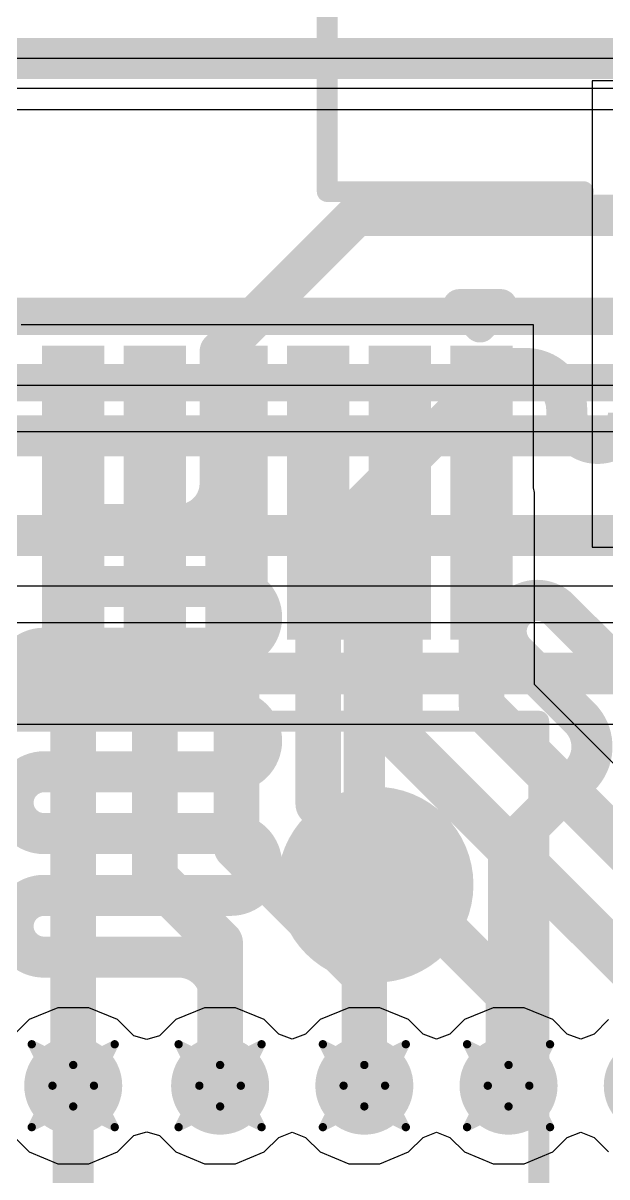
# Model space of a CAD drawing. Header units: inches. Extents: x -3 to 488, y -11 to 93.
# Drawn here: x 77.92 to 81.49, y 28.95 to 36.01 of the extents above; entities that cross this region are included whole.
import ezdxf

# ---------------------------------------------------------------- set-up
doc = ezdxf.new("R2010")
doc.units = ezdxf.units.IN
for name, color, linetype in [('Bottom Layer', 5, 'Continuous'), ('Drill Drawing', 1, 'Continuous'), ('Layer 1', 16, 'Continuous'), ('Layer 2', 76, 'Continuous'), ('Top Layer', 1, 'Continuous'), ('Top Overlay', 2, 'Continuous'), ('Top Paste', 8, 'Continuous'), ('Top Solder', 216, 'Continuous'), ('Via Holes', 16, 'Continuous')]:
    doc.layers.add(name, color=color, linetype=linetype)

msp = doc.modelspace()

# ---------------------------------------------------------------- hatches: boundary and pattern name
at = {"layer": 'Bottom Layer'}
h = msp.add_hatch(color=5, dxfattribs=at)
edge = h.paths.add_edge_path()
edge.add_arc((78.2274, 29.5045), 0.3, 0, 360)
h = msp.add_hatch(color=5, dxfattribs=at)
edge = h.paths.add_edge_path()
edge.add_arc((79.1265, 29.5045), 0.3, 0, 360)
h = msp.add_hatch(color=5, dxfattribs=at)
edge = h.paths.add_edge_path()
edge.add_arc((80.0095, 29.5045), 0.3, 0, 360)
h = msp.add_hatch(color=5, dxfattribs=at)
edge = h.paths.add_edge_path()
edge.add_arc((80.8924, 29.5045), 0.3, 0, 360)
h = msp.add_hatch(color=5, dxfattribs=at)
edge = h.paths.add_edge_path()
edge.add_arc((81.7753, 29.5045), 0.3, 0, 360)
at = {"layer": 'Layer 1'}
h = msp.add_hatch(color=16, dxfattribs=at)
edge = h.paths.add_edge_path()
edge.add_arc((78.2274, 29.5045), 0.3, 0, 360)
h = msp.add_hatch(color=16, dxfattribs=at)
edge = h.paths.add_edge_path()
edge.add_arc((79.1265, 29.5045), 0.3, 0, 360)
h = msp.add_hatch(color=16, dxfattribs=at)
edge = h.paths.add_edge_path()
edge.add_arc((80.0095, 29.5045), 0.3, 0, 360)
h = msp.add_hatch(color=16, dxfattribs=at)
edge = h.paths.add_edge_path()
edge.add_arc((80.8924, 29.5045), 0.3, 0, 360)
h = msp.add_hatch(color=16, dxfattribs=at)
edge = h.paths.add_edge_path()
edge.add_arc((81.7753, 29.5045), 0.3, 0, 360)
at = {"layer": 'Layer 2'}
h = msp.add_hatch(color=76, dxfattribs=at)
edge = h.paths.add_edge_path()
edge.add_arc((78.2274, 29.5045), 0.3, 0, 360)
h = msp.add_hatch(color=76, dxfattribs=at)
edge = h.paths.add_edge_path()
edge.add_arc((79.1265, 29.5045), 0.3, 0, 360)
h = msp.add_hatch(color=76, dxfattribs=at)
edge = h.paths.add_edge_path()
edge.add_arc((80.0095, 29.5045), 0.3, 0, 360)
h = msp.add_hatch(color=76, dxfattribs=at)
edge = h.paths.add_edge_path()
edge.add_arc((80.8924, 29.5045), 0.3, 0, 360)
h = msp.add_hatch(color=76, dxfattribs=at)
edge = h.paths.add_edge_path()
edge.add_arc((81.7753, 29.5045), 0.3, 0, 360)
at = {"layer": 'Top Layer'}
for points in [[(78.0874, 33.9876), (78.3674, 33.9876), (78.3674, 32.2876), (78.0874, 32.2876)], [(78.5875, 33.9876), (78.8675, 33.9876), (78.8675, 32.2876), (78.5875, 32.2876)], [(79.0874, 33.9876), (79.3674, 33.9876), (79.3674, 32.2876), (79.0874, 32.2876)], [(79.5875, 33.9876), (79.8675, 33.9876), (79.8675, 32.2876), (79.5875, 32.2876)], [(80.0874, 33.9876), (80.3674, 33.9876), (80.3674, 32.2876), (80.0874, 32.2876)], [(80.5875, 33.9876), (80.8675, 33.9876), (80.8675, 32.2876), (80.5875, 32.2876)]]:
    msp.add_hatch(color=1, dxfattribs=at).paths.add_polyline_path(points)
h = msp.add_hatch(color=1, dxfattribs=at)
edge = h.paths.add_edge_path()
edge.add_arc((78.2274, 29.5045), 0.3, 0, 360)
h = msp.add_hatch(color=1, dxfattribs=at)
edge = h.paths.add_edge_path()
edge.add_arc((79.1265, 29.5045), 0.3, 0, 360)
h = msp.add_hatch(color=1, dxfattribs=at)
edge = h.paths.add_edge_path()
edge.add_arc((80.0095, 29.5045), 0.3, 0, 360)
h = msp.add_hatch(color=1, dxfattribs=at)
edge = h.paths.add_edge_path()
edge.add_arc((80.8924, 29.5045), 0.3, 0, 360)
h = msp.add_hatch(color=1, dxfattribs=at)
edge = h.paths.add_edge_path()
edge.add_arc((81.7753, 29.5045), 0.3, 0, 360)
at = {"layer": 'Top Paste'}
for points in [[(78.0874, 33.9876), (78.3674, 33.9876), (78.3674, 32.2876), (78.0874, 32.2876)], [(78.5875, 33.9876), (78.8675, 33.9876), (78.8675, 32.2876), (78.5875, 32.2876)], [(79.0874, 33.9876), (79.3674, 33.9876), (79.3674, 32.2876), (79.0874, 32.2876)], [(79.5875, 33.9876), (79.8675, 33.9876), (79.8675, 32.2876), (79.5875, 32.2876)], [(80.0874, 33.9876), (80.3674, 33.9876), (80.3674, 32.2876), (80.0874, 32.2876)], [(80.5875, 33.9876), (80.8675, 33.9876), (80.8675, 32.2876), (80.5875, 32.2876)]]:
    msp.add_hatch(color=8, dxfattribs=at).paths.add_polyline_path(points)
at = {"layer": 'Top Solder'}
for points in [[(78.0366, 34.0384), (78.4182, 34.0384), (78.4182, 32.2368), (78.0366, 32.2368)], [(78.5367, 34.0384), (78.9183, 34.0384), (78.9183, 32.2368), (78.5367, 32.2368)], [(79.0366, 34.0384), (79.4182, 34.0384), (79.4182, 32.2368), (79.0366, 32.2368)], [(79.5367, 34.0384), (79.9183, 34.0384), (79.9183, 32.2368), (79.5367, 32.2368)], [(80.0366, 34.0384), (80.4182, 34.0384), (80.4182, 32.2368), (80.0366, 32.2368)], [(80.5367, 34.0384), (80.9183, 34.0384), (80.9183, 32.2368), (80.5367, 32.2368)]]:
    msp.add_hatch(color=216, dxfattribs=at).paths.add_polyline_path(points)
at = {"layer": 'Via Holes'}
h = msp.add_hatch(color=7, dxfattribs=at)
edge = h.paths.add_edge_path()
edge.add_arc((78.2274, 29.5045), 0.15, 0, 360)
h = msp.add_hatch(color=7, dxfattribs=at)
edge = h.paths.add_edge_path()
edge.add_arc((79.1265, 29.5045), 0.15, 0, 360)
h = msp.add_hatch(color=7, dxfattribs=at)
edge = h.paths.add_edge_path()
edge.add_arc((80.0095, 29.5045), 0.15, 0, 360)
h = msp.add_hatch(color=7, dxfattribs=at)
edge = h.paths.add_edge_path()
edge.add_arc((80.8924, 29.5045), 0.15, 0, 360)

# ---------------------------------------------------------------- linework, layer by layer
at = {"layer": 'Bottom Layer'}
for p, q in [((83.8174, 35.4816), (73.752, 35.4816)), ((68.8151, 33.5125), (83.6361, 33.5125)), ((83.6361, 32.3407), (65.4948, 32.3407)), ((67.0581, 31.7191), (83.6361, 31.7191)), ((78.1324, 29.9823), (77.9568, 29.9095)), ((78.3224, 29.9823), (78.1324, 29.9823)), ((78.4981, 29.9095), (78.3224, 29.9823)), ((79.0315, 29.9823), (78.8559, 29.9095)), ((79.2216, 29.9823), (79.0315, 29.9823)), ((79.3972, 29.9095), (79.2216, 29.9823)), ((79.9144, 29.9823), (79.7388, 29.9095)), ((80.1045, 29.9823), (79.9144, 29.9823)), ((80.2801, 29.9095), (80.1045, 29.9823)), ((80.7974, 29.9823), (80.6218, 29.9095)), ((80.9874, 29.9823), (80.7974, 29.9823)), ((81.1631, 29.9095), (80.9874, 29.9823)), ((77.9568, 29.9095), (77.8568, 29.8095)), ((78.5982, 29.8094), (78.4981, 29.9095)), ((78.8559, 29.9095), (78.7557, 29.8094)), ((79.4859, 29.8208), (79.3972, 29.9095)), ((79.7388, 29.9095), (79.6501, 29.8208)), ((80.3688, 29.8208), (80.2801, 29.9095)), ((80.6218, 29.9095), (80.5331, 29.8208)), ((81.2517, 29.8208), (81.1631, 29.9095)), ((81.5047, 29.9095), (81.416, 29.8208)), ((78.677, 29.7875), (78.5982, 29.8094)), ((78.7557, 29.8094), (78.677, 29.7875)), ((79.568, 29.7892), (79.4859, 29.8208)), ((79.6501, 29.8208), (79.568, 29.7892)), ((80.4509, 29.7892), (80.3688, 29.8208)), ((80.5331, 29.8208), (80.4509, 29.7892)), ((81.3339, 29.7892), (81.2517, 29.8208)), ((81.416, 29.8208), (81.3339, 29.7892)), ((77.8568, 29.1994), (77.9568, 29.0994)), ((78.4981, 29.0994), (78.5982, 29.1996)), ((78.5982, 29.1996), (78.677, 29.2214)), ((78.677, 29.2214), (78.7557, 29.1996)), ((78.7557, 29.1996), (78.8559, 29.0994)), ((79.4859, 29.1881), (79.568, 29.2198)), ((79.568, 29.2198), (79.6501, 29.1881)), ((80.3688, 29.1881), (80.4509, 29.2198)), ((80.4509, 29.2198), (80.5331, 29.1881)), ((81.2517, 29.1881), (81.3339, 29.2198)), ((81.3339, 29.2198), (81.416, 29.1881)), ((79.3972, 29.0994), (79.4859, 29.1881)), ((79.6501, 29.1881), (79.7388, 29.0994)), ((80.2801, 29.0994), (80.3688, 29.1881)), ((80.5331, 29.1881), (80.6218, 29.0994)), ((81.1631, 29.0994), (81.2517, 29.1881)), ((81.416, 29.1881), (81.5047, 29.0994)), ((77.9568, 29.0994), (78.1324, 29.0267)), ((78.3224, 29.0267), (78.4981, 29.0994)), ((78.8559, 29.0994), (79.0315, 29.0267)), ((79.2216, 29.0267), (79.3972, 29.0994)), ((79.7388, 29.0994), (79.9144, 29.0267)), ((80.1045, 29.0267), (80.2801, 29.0994)), ((80.6218, 29.0994), (80.7974, 29.0267)), ((80.9874, 29.0267), (81.1631, 29.0994)), ((78.1324, 29.0267), (78.3224, 29.0267)), ((79.0315, 29.0267), (79.2216, 29.0267)), ((79.9144, 29.0267), (80.1045, 29.0267)), ((80.7974, 29.0267), (80.9874, 29.0267))]:
    msp.add_line(p, q, dxfattribs=at)
for points in [[(68.9834, 34.2167, 0.2286, 0.2286, 0), (91.5495, 34.2167, 0.2286, 0.2286, 0)], [(68.8151, 33.8103, 0.2286, 0.2286, 0), (91.7178, 33.8103, 0.2286, 0.2286, 0)], [(65.4948, 32.0299, 0.254, 0.254, 0), (85.2854, 32.0299, 0.254, 0.254, 0)]]:
    msp.add_lwpolyline(points, format="xyseb", dxfattribs=at)
at = {"layer": 'Drill Drawing'}
for points in [[(77.9734, 29.7585, 0.0508, 0.0508, 0), (78.2274, 29.6315, 0.0508, 0.0508, 0)], [(77.9734, 29.7585, 0.0508, 0.0508, 0), (78.1004, 29.5045, 0.0508, 0.0508, 0)], [(78.2274, 29.6315, 0.0508, 0.0508, 0), (78.4814, 29.7585, 0.0508, 0.0508, 0)], [(78.3544, 29.5045, 0.0508, 0.0508, 0), (78.4814, 29.7585, 0.0508, 0.0508, 0)], [(78.8725, 29.7585, 0.0508, 0.0508, 0), (79.1265, 29.6315, 0.0508, 0.0508, 0)], [(78.8725, 29.7585, 0.0508, 0.0508, 0), (78.9995, 29.5045, 0.0508, 0.0508, 0)], [(79.1265, 29.6315, 0.0508, 0.0508, 0), (79.3805, 29.7585, 0.0508, 0.0508, 0)], [(79.2535, 29.5045, 0.0508, 0.0508, 0), (79.3805, 29.7585, 0.0508, 0.0508, 0)], [(79.7555, 29.7585, 0.0508, 0.0508, 0), (80.0095, 29.6315, 0.0508, 0.0508, 0)], [(79.7555, 29.7585, 0.0508, 0.0508, 0), (79.8825, 29.5045, 0.0508, 0.0508, 0)], [(80.0095, 29.6315, 0.0508, 0.0508, 0), (80.2635, 29.7585, 0.0508, 0.0508, 0)], [(80.1365, 29.5045, 0.0508, 0.0508, 0), (80.2635, 29.7585, 0.0508, 0.0508, 0)], [(80.6384, 29.7585, 0.0508, 0.0508, 0), (80.8924, 29.6315, 0.0508, 0.0508, 0)], [(80.6384, 29.7585, 0.0508, 0.0508, 0), (80.7654, 29.5045, 0.0508, 0.0508, 0)], [(80.8924, 29.6315, 0.0508, 0.0508, 0), (81.1464, 29.7585, 0.0508, 0.0508, 0)], [(81.0194, 29.5045, 0.0508, 0.0508, 0), (81.1464, 29.7585, 0.0508, 0.0508, 0)], [(77.9734, 29.2505, 0.0508, 0.0508, 0), (78.1004, 29.5045, 0.0508, 0.0508, 0)], [(78.3544, 29.5045, 0.0508, 0.0508, 0), (78.4814, 29.2505, 0.0508, 0.0508, 0)], [(78.8725, 29.2505, 0.0508, 0.0508, 0), (78.9995, 29.5045, 0.0508, 0.0508, 0)], [(79.2535, 29.5045, 0.0508, 0.0508, 0), (79.3805, 29.2505, 0.0508, 0.0508, 0)], [(79.7555, 29.2505, 0.0508, 0.0508, 0), (79.8825, 29.5045, 0.0508, 0.0508, 0)], [(80.1365, 29.5045, 0.0508, 0.0508, 0), (80.2635, 29.2505, 0.0508, 0.0508, 0)], [(80.6384, 29.2505, 0.0508, 0.0508, 0), (80.7654, 29.5045, 0.0508, 0.0508, 0)], [(81.0194, 29.5045, 0.0508, 0.0508, 0), (81.1464, 29.2505, 0.0508, 0.0508, 0)], [(77.9734, 29.2505, 0.0508, 0.0508, 0), (78.2274, 29.3775, 0.0508, 0.0508, 0)], [(78.2274, 29.3775, 0.0508, 0.0508, 0), (78.4814, 29.2505, 0.0508, 0.0508, 0)], [(78.8725, 29.2505, 0.0508, 0.0508, 0), (79.1265, 29.3775, 0.0508, 0.0508, 0)], [(79.1265, 29.3775, 0.0508, 0.0508, 0), (79.3805, 29.2505, 0.0508, 0.0508, 0)], [(79.7555, 29.2505, 0.0508, 0.0508, 0), (80.0095, 29.3775, 0.0508, 0.0508, 0)], [(80.0095, 29.3775, 0.0508, 0.0508, 0), (80.2635, 29.2505, 0.0508, 0.0508, 0)], [(80.6384, 29.2505, 0.0508, 0.0508, 0), (80.8924, 29.3775, 0.0508, 0.0508, 0)], [(80.8924, 29.3775, 0.0508, 0.0508, 0), (81.1464, 29.2505, 0.0508, 0.0508, 0)]]:
    msp.add_lwpolyline(points, format="xyseb", dxfattribs=at)
for points in [[(77.9607, 29.7585, 0.0254, 0.0254, 1), (77.9861, 29.7585, 0.0254, 0.0254, 1)], [(77.9607, 29.7585, 0.0254, 0.0254, 1), (77.9861, 29.7585, 0.0254, 0.0254, 1)], [(78.4687, 29.7585, 0.0254, 0.0254, 1), (78.4941, 29.7585, 0.0254, 0.0254, 1)], [(78.4687, 29.7585, 0.0254, 0.0254, 1), (78.4941, 29.7585, 0.0254, 0.0254, 1)], [(78.8598, 29.7585, 0.0254, 0.0254, 1), (78.8852, 29.7585, 0.0254, 0.0254, 1)], [(78.8598, 29.7585, 0.0254, 0.0254, 1), (78.8852, 29.7585, 0.0254, 0.0254, 1)], [(79.3678, 29.7585, 0.0254, 0.0254, 1), (79.3932, 29.7585, 0.0254, 0.0254, 1)], [(79.3678, 29.7585, 0.0254, 0.0254, 1), (79.3932, 29.7585, 0.0254, 0.0254, 1)], [(79.7428, 29.7585, 0.0254, 0.0254, 1), (79.7682, 29.7585, 0.0254, 0.0254, 1)], [(79.7428, 29.7585, 0.0254, 0.0254, 1), (79.7682, 29.7585, 0.0254, 0.0254, 1)], [(80.2508, 29.7585, 0.0254, 0.0254, 1), (80.2762, 29.7585, 0.0254, 0.0254, 1)], [(80.2508, 29.7585, 0.0254, 0.0254, 1), (80.2762, 29.7585, 0.0254, 0.0254, 1)], [(80.6257, 29.7585, 0.0254, 0.0254, 1), (80.6511, 29.7585, 0.0254, 0.0254, 1)], [(80.6257, 29.7585, 0.0254, 0.0254, 1), (80.6511, 29.7585, 0.0254, 0.0254, 1)], [(81.1337, 29.7585, 0.0254, 0.0254, 1), (81.1591, 29.7585, 0.0254, 0.0254, 1)], [(81.1337, 29.7585, 0.0254, 0.0254, 1), (81.1591, 29.7585, 0.0254, 0.0254, 1)], [(78.2147, 29.6315, 0.0254, 0.0254, 1), (78.2401, 29.6315, 0.0254, 0.0254, 1)], [(78.2147, 29.6315, 0.0254, 0.0254, 1), (78.2401, 29.6315, 0.0254, 0.0254, 1)], [(79.1138, 29.6315, 0.0254, 0.0254, 1), (79.1392, 29.6315, 0.0254, 0.0254, 1)], [(79.1138, 29.6315, 0.0254, 0.0254, 1), (79.1392, 29.6315, 0.0254, 0.0254, 1)], [(79.9968, 29.6315, 0.0254, 0.0254, 1), (80.0222, 29.6315, 0.0254, 0.0254, 1)], [(79.9968, 29.6315, 0.0254, 0.0254, 1), (80.0222, 29.6315, 0.0254, 0.0254, 1)], [(80.8797, 29.6315, 0.0254, 0.0254, 1), (80.9051, 29.6315, 0.0254, 0.0254, 1)], [(80.8797, 29.6315, 0.0254, 0.0254, 1), (80.9051, 29.6315, 0.0254, 0.0254, 1)], [(78.0877, 29.5045, 0.0254, 0.0254, 1), (78.1131, 29.5045, 0.0254, 0.0254, 1)], [(78.0877, 29.5045, 0.0254, 0.0254, 1), (78.1131, 29.5045, 0.0254, 0.0254, 1)], [(78.3417, 29.5045, 0.0254, 0.0254, 1), (78.3671, 29.5045, 0.0254, 0.0254, 1)], [(78.3417, 29.5045, 0.0254, 0.0254, 1), (78.3671, 29.5045, 0.0254, 0.0254, 1)], [(78.9868, 29.5045, 0.0254, 0.0254, 1), (79.0122, 29.5045, 0.0254, 0.0254, 1)], [(78.9868, 29.5045, 0.0254, 0.0254, 1), (79.0122, 29.5045, 0.0254, 0.0254, 1)], [(79.2408, 29.5045, 0.0254, 0.0254, 1), (79.2662, 29.5045, 0.0254, 0.0254, 1)], [(79.2408, 29.5045, 0.0254, 0.0254, 1), (79.2662, 29.5045, 0.0254, 0.0254, 1)], [(79.8698, 29.5045, 0.0254, 0.0254, 1), (79.8952, 29.5045, 0.0254, 0.0254, 1)], [(79.8698, 29.5045, 0.0254, 0.0254, 1), (79.8952, 29.5045, 0.0254, 0.0254, 1)], [(80.1238, 29.5045, 0.0254, 0.0254, 1), (80.1492, 29.5045, 0.0254, 0.0254, 1)], [(80.1238, 29.5045, 0.0254, 0.0254, 1), (80.1492, 29.5045, 0.0254, 0.0254, 1)], [(80.7527, 29.5045, 0.0254, 0.0254, 1), (80.7781, 29.5045, 0.0254, 0.0254, 1)], [(80.7527, 29.5045, 0.0254, 0.0254, 1), (80.7781, 29.5045, 0.0254, 0.0254, 1)], [(81.0067, 29.5045, 0.0254, 0.0254, 1), (81.0321, 29.5045, 0.0254, 0.0254, 1)], [(81.0067, 29.5045, 0.0254, 0.0254, 1), (81.0321, 29.5045, 0.0254, 0.0254, 1)], [(78.2147, 29.3775, 0.0254, 0.0254, 1), (78.2401, 29.3775, 0.0254, 0.0254, 1)], [(78.2147, 29.3775, 0.0254, 0.0254, 1), (78.2401, 29.3775, 0.0254, 0.0254, 1)], [(79.1138, 29.3775, 0.0254, 0.0254, 1), (79.1392, 29.3775, 0.0254, 0.0254, 1)], [(79.1138, 29.3775, 0.0254, 0.0254, 1), (79.1392, 29.3775, 0.0254, 0.0254, 1)], [(79.9968, 29.3775, 0.0254, 0.0254, 1), (80.0222, 29.3775, 0.0254, 0.0254, 1)], [(79.9968, 29.3775, 0.0254, 0.0254, 1), (80.0222, 29.3775, 0.0254, 0.0254, 1)], [(80.8797, 29.3775, 0.0254, 0.0254, 1), (80.9051, 29.3775, 0.0254, 0.0254, 1)], [(80.8797, 29.3775, 0.0254, 0.0254, 1), (80.9051, 29.3775, 0.0254, 0.0254, 1)], [(77.9607, 29.2505, 0.0254, 0.0254, 1), (77.9861, 29.2505, 0.0254, 0.0254, 1)], [(77.9607, 29.2505, 0.0254, 0.0254, 1), (77.9861, 29.2505, 0.0254, 0.0254, 1)], [(78.4687, 29.2505, 0.0254, 0.0254, 1), (78.4941, 29.2505, 0.0254, 0.0254, 1)], [(78.4687, 29.2505, 0.0254, 0.0254, 1), (78.4941, 29.2505, 0.0254, 0.0254, 1)], [(78.8598, 29.2505, 0.0254, 0.0254, 1), (78.8852, 29.2505, 0.0254, 0.0254, 1)], [(78.8598, 29.2505, 0.0254, 0.0254, 1), (78.8852, 29.2505, 0.0254, 0.0254, 1)], [(79.3678, 29.2505, 0.0254, 0.0254, 1), (79.3932, 29.2505, 0.0254, 0.0254, 1)], [(79.3678, 29.2505, 0.0254, 0.0254, 1), (79.3932, 29.2505, 0.0254, 0.0254, 1)], [(79.7428, 29.2505, 0.0254, 0.0254, 1), (79.7682, 29.2505, 0.0254, 0.0254, 1)], [(79.7428, 29.2505, 0.0254, 0.0254, 1), (79.7682, 29.2505, 0.0254, 0.0254, 1)], [(80.2508, 29.2505, 0.0254, 0.0254, 1), (80.2762, 29.2505, 0.0254, 0.0254, 1)], [(80.2508, 29.2505, 0.0254, 0.0254, 1), (80.2762, 29.2505, 0.0254, 0.0254, 1)], [(80.6257, 29.2505, 0.0254, 0.0254, 1), (80.6511, 29.2505, 0.0254, 0.0254, 1)], [(80.6257, 29.2505, 0.0254, 0.0254, 1), (80.6511, 29.2505, 0.0254, 0.0254, 1)], [(81.1337, 29.2505, 0.0254, 0.0254, 1), (81.1591, 29.2505, 0.0254, 0.0254, 1)], [(81.1337, 29.2505, 0.0254, 0.0254, 1), (81.1591, 29.2505, 0.0254, 0.0254, 1)]]:
    msp.add_lwpolyline(points, format="xyseb", close=True, dxfattribs=at)
at = {"layer": 'Layer 1'}
for points in [[(77.3404, 35.7964, 0.2515, 0.2515, 0), (94.5882, 35.7964, 0.2515, 0.2515, 0)], [(79.1855, 34.0601, 0.2515, 0.2515, 0), (79.9617, 34.8363, 0.2515, 0.2515, 0)], [(79.9617, 34.8363, 0.2515, 0.2515, 0), (90.1713, 34.8363, 0.2515, 0.2515, 0)], [(79.1265, 34.0011, 0.2515, 0.2515, 0), (79.1855, 34.0601, 0.2515, 0.2515, 0)], [(79.1265, 33.1928, 0.2515, 0.2515, 0), (79.1265, 34.0011, 0.2515, 0.2515, 0)], [(80.6497, 33.7082, 0.2515, 0.2515, 0), (80.8396, 33.8981, 0.2515, 0.2515, 0)], [(80.8396, 33.8981, 0.2515, 0.2515, 0), (80.997, 33.8981, 0.2515, 0.2515, 0)], [(80.997, 33.8981, 0.2515, 0.2515, -0.414214), (81.2485, 33.6466, 0.2515, 0.2515, 0)], [(80.0095, 33.068, 0.2515, 0.2515, 0), (80.6497, 33.7082, 0.2515, 0.2515, 0)], [(81.2485, 33.6282, 0.2515, 0.2515, 0), (81.2485, 33.6466, 0.2515, 0.2515, 0)], [(81.627, 33.6282, 0.2515, 0.2515, -1), (81.2485, 33.6282, 0.2515, 0.2515, 0)], [(79.1265, 33.1928, 0.2515, 0.2515, -0.414214), (78.8751, 32.9413, 0.2515, 0.2515, 0)], [(80.0095, 29.5045, 0.2515, 0.2515, 0), (80.0095, 33.068, 0.2515, 0.2515, 0)], [(78.3612, 32.5628, 0.2515, 0.2515, -1), (78.3612, 32.9413, 0.2515, 0.2515, 0)], [(78.3612, 32.9413, 0.2515, 0.2515, 0), (78.8751, 32.9413, 0.2515, 0.2515, 0)], [(78.3612, 32.5628, 0.2515, 0.2515, 0), (79.1913, 32.5628, 0.2515, 0.2515, 0)], [(79.1913, 32.5628, 0.2515, 0.2515, -1), (79.1913, 32.1844, 0.2515, 0.2515, 0)], [(80.9335, 32.4224, 0.2515, 0.2515, -0.414208), (81.2011, 32.4224, 0.2515, 0.2515, 0)], [(80.9335, 32.1548, 0.2515, 0.2515, -0.414214), (80.9335, 32.4224, 0.2515, 0.2515, 0)], [(80.9335, 32.4224, 0.2515, 0.2515, 0), (80.9335, 32.4224, 0.2515, 0.2515, 0)], [(81.2011, 32.4224, 0.2515, 0.2515, 0), (81.7748, 31.8487, 0.2515, 0.2515, 0)], [(78.0484, 31.8059, 0.2515, 0.2515, -1), (78.0484, 32.1844, 0.2515, 0.2515, 0)], [(78.0484, 32.1844, 0.2515, 0.2515, 0), (79.1913, 32.1844, 0.2515, 0.2515, 0)], [(80.9335, 32.1548, 0.2515, 0.2515, 0), (81.3293, 31.759, 0.2515, 0.2515, 0)], [(78.0484, 31.8059, 0.2515, 0.2515, 0), (79.1913, 31.8059, 0.2515, 0.2515, 0)], [(79.1913, 31.8059, 0.2515, 0.2515, -1), (79.1913, 31.4275, 0.2515, 0.2515, 0)], [(81.3293, 31.759, 0.2515, 0.2515, -0.414218), (81.3293, 31.4033, 0.2515, 0.2515, 0)], [(78.0484, 31.049, 0.2515, 0.2515, -1), (78.0484, 31.4275, 0.2515, 0.2515, 0)], [(78.0484, 31.4275, 0.2515, 0.2515, 0), (79.1913, 31.4275, 0.2515, 0.2515, 0)], [(81.2404, 31.3144, 0.2515, 0.2515, 0), (81.3293, 31.4033, 0.2515, 0.2515, 0)], [(80.8924, 30.9664, 0.2515, 0.2515, 0), (81.2404, 31.3144, 0.2515, 0.2515, 0)], [(78.0484, 31.049, 0.2515, 0.2515, 0), (79.1913, 31.049, 0.2515, 0.2515, 0)], [(79.1913, 31.049, 0.2515, 0.2515, -1), (79.1913, 30.6705, 0.2515, 0.2515, 0)], [(80.8924, 29.5045, 0.2515, 0.2515, 0), (80.8924, 30.9664, 0.2515, 0.2515, 0)], [(78.0484, 30.2921, 0.2515, 0.2515, -1), (78.0484, 30.6705, 0.2515, 0.2515, 0)], [(78.0484, 30.6705, 0.2515, 0.2515, 0), (79.1913, 30.6705, 0.2515, 0.2515, 0)], [(78.0484, 30.2921, 0.2515, 0.2515, 0), (78.8751, 30.2921, 0.2515, 0.2515, 0)], [(78.8751, 30.2921, 0.2515, 0.2515, -0.414214), (79.1265, 30.0406, 0.2515, 0.2515, 0)], [(79.1265, 29.9149, 0.2515, 0.2515, 0), (79.1265, 30.0406, 0.2515, 0.2515, 0)], [(79.1265, 29.5045, 0.2515, 0.2515, 0), (79.1265, 29.9149, 0.2515, 0.2515, 0)], [(78.2274, 26.3962, 0.2515, 0.2515, 0), (78.2274, 29.5045, 0.2515, 0.2515, 0)]]:
    msp.add_lwpolyline(points, format="xyseb", dxfattribs=at)
for points in [[(79.8989, 34.8363, 0.1257, 0.1257, 1), (80.0246, 34.8363, 0.1257, 0.1257, 1)], [(79.8989, 34.8363, 0.1257, 0.1257, 1), (80.0246, 34.8363, 0.1257, 0.1257, 1)], [(79.1226, 34.0601, 0.1257, 0.1257, 1), (79.2484, 34.0601, 0.1257, 0.1257, 1)], [(79.1226, 34.0601, 0.1257, 0.1257, 1), (79.2484, 34.0601, 0.1257, 0.1257, 1)], [(79.0637, 34.0011, 0.1257, 0.1257, 1), (79.1894, 34.0011, 0.1257, 0.1257, 1)], [(79.0637, 34.0011, 0.1257, 0.1257, 1), (79.1894, 34.0011, 0.1257, 0.1257, 1)], [(80.7767, 33.8981, 0.1257, 0.1257, 1), (80.9024, 33.8981, 0.1257, 0.1257, 1)], [(80.7767, 33.8981, 0.1257, 0.1257, 1), (80.9024, 33.8981, 0.1257, 0.1257, 1)], [(80.9342, 33.8981, 0.1257, 0.1257, 1), (81.0599, 33.8981, 0.1257, 0.1257, 1)], [(80.9342, 33.8981, 0.1257, 0.1257, 1), (81.0599, 33.8981, 0.1257, 0.1257, 1)], [(80.5868, 33.7082, 0.1257, 0.1257, 1), (80.7126, 33.7082, 0.1257, 0.1257, 1)], [(80.5868, 33.7082, 0.1257, 0.1257, 1), (80.7126, 33.7082, 0.1257, 0.1257, 1)], [(81.1856, 33.6466, 0.1257, 0.1257, 1), (81.3114, 33.6466, 0.1257, 0.1257, 1)], [(81.1856, 33.6466, 0.1257, 0.1257, 1), (81.3114, 33.6466, 0.1257, 0.1257, 1)], [(81.1856, 33.6282, 0.1257, 0.1257, 1), (81.3114, 33.6282, 0.1257, 0.1257, 1)], [(81.1856, 33.6282, 0.1257, 0.1257, 1), (81.3114, 33.6282, 0.1257, 0.1257, 1)], [(79.0637, 33.1928, 0.1257, 0.1257, 1), (79.1894, 33.1928, 0.1257, 0.1257, 1)], [(79.0637, 33.1928, 0.1257, 0.1257, 1), (79.1894, 33.1928, 0.1257, 0.1257, 1)], [(79.9466, 33.068, 0.1257, 0.1257, 1), (80.0723, 33.068, 0.1257, 0.1257, 1)], [(79.9466, 33.068, 0.1257, 0.1257, 1), (80.0723, 33.068, 0.1257, 0.1257, 1)], [(78.2984, 32.9413, 0.1257, 0.1257, 1), (78.4241, 32.9413, 0.1257, 0.1257, 1)], [(78.2984, 32.9413, 0.1257, 0.1257, 1), (78.4241, 32.9413, 0.1257, 0.1257, 1)], [(78.8122, 32.9413, 0.1257, 0.1257, 1), (78.9379, 32.9413, 0.1257, 0.1257, 1)], [(78.8122, 32.9413, 0.1257, 0.1257, 1), (78.9379, 32.9413, 0.1257, 0.1257, 1)], [(78.2984, 32.5628, 0.1257, 0.1257, 1), (78.4241, 32.5628, 0.1257, 0.1257, 1)], [(78.2984, 32.5628, 0.1257, 0.1257, 1), (78.4241, 32.5628, 0.1257, 0.1257, 1)], [(79.1284, 32.5628, 0.1257, 0.1257, 1), (79.2542, 32.5628, 0.1257, 0.1257, 1)], [(79.1284, 32.5628, 0.1257, 0.1257, 1), (79.2542, 32.5628, 0.1257, 0.1257, 1)], [(80.8706, 32.4224, 0.1257, 0.1257, 1), (80.9964, 32.4224, 0.1257, 0.1257, 1)], [(80.8706, 32.4224, 0.1257, 0.1257, 1), (80.9964, 32.4224, 0.1257, 0.1257, 1)], [(80.8706, 32.4224, 0.1257, 0.1257, 1), (80.9964, 32.4224, 0.1257, 0.1257, 1)], [(80.8706, 32.4224, 0.1257, 0.1257, 1), (80.9964, 32.4224, 0.1257, 0.1257, 1)], [(81.1382, 32.4224, 0.1257, 0.1257, 1), (81.264, 32.4224, 0.1257, 0.1257, 1)], [(81.1382, 32.4224, 0.1257, 0.1257, 1), (81.264, 32.4224, 0.1257, 0.1257, 1)], [(77.9855, 32.1844, 0.1257, 0.1257, 1), (78.1112, 32.1844, 0.1257, 0.1257, 1)], [(77.9855, 32.1844, 0.1257, 0.1257, 1), (78.1112, 32.1844, 0.1257, 0.1257, 1)], [(79.1284, 32.1844, 0.1257, 0.1257, 1), (79.2542, 32.1844, 0.1257, 0.1257, 1)], [(79.1284, 32.1844, 0.1257, 0.1257, 1), (79.2542, 32.1844, 0.1257, 0.1257, 1)], [(80.8706, 32.1548, 0.1257, 0.1257, 1), (80.9964, 32.1548, 0.1257, 0.1257, 1)], [(80.8706, 32.1548, 0.1257, 0.1257, 1), (80.9964, 32.1548, 0.1257, 0.1257, 1)], [(77.9855, 31.8059, 0.1257, 0.1257, 1), (78.1112, 31.8059, 0.1257, 0.1257, 1)], [(77.9855, 31.8059, 0.1257, 0.1257, 1), (78.1112, 31.8059, 0.1257, 0.1257, 1)], [(79.1284, 31.8059, 0.1257, 0.1257, 1), (79.2542, 31.8059, 0.1257, 0.1257, 1)], [(79.1284, 31.8059, 0.1257, 0.1257, 1), (79.2542, 31.8059, 0.1257, 0.1257, 1)], [(81.2665, 31.759, 0.1257, 0.1257, 1), (81.3922, 31.759, 0.1257, 0.1257, 1)], [(81.2665, 31.759, 0.1257, 0.1257, 1), (81.3922, 31.759, 0.1257, 0.1257, 1)], [(77.9855, 31.4275, 0.1257, 0.1257, 1), (78.1112, 31.4275, 0.1257, 0.1257, 1)], [(77.9855, 31.4275, 0.1257, 0.1257, 1), (78.1112, 31.4275, 0.1257, 0.1257, 1)], [(79.1284, 31.4275, 0.1257, 0.1257, 1), (79.2542, 31.4275, 0.1257, 0.1257, 1)], [(79.1284, 31.4275, 0.1257, 0.1257, 1), (79.2542, 31.4275, 0.1257, 0.1257, 1)], [(81.2665, 31.4033, 0.1257, 0.1257, 1), (81.3922, 31.4033, 0.1257, 0.1257, 1)], [(81.2665, 31.4033, 0.1257, 0.1257, 1), (81.3922, 31.4033, 0.1257, 0.1257, 1)], [(81.1776, 31.3144, 0.1257, 0.1257, 1), (81.3033, 31.3144, 0.1257, 0.1257, 1)], [(81.1776, 31.3144, 0.1257, 0.1257, 1), (81.3033, 31.3144, 0.1257, 0.1257, 1)], [(77.9855, 31.049, 0.1257, 0.1257, 1), (78.1112, 31.049, 0.1257, 0.1257, 1)], [(77.9855, 31.049, 0.1257, 0.1257, 1), (78.1112, 31.049, 0.1257, 0.1257, 1)], [(79.1284, 31.049, 0.1257, 0.1257, 1), (79.2542, 31.049, 0.1257, 0.1257, 1)], [(79.1284, 31.049, 0.1257, 0.1257, 1), (79.2542, 31.049, 0.1257, 0.1257, 1)], [(80.8295, 30.9664, 0.1257, 0.1257, 1), (80.9553, 30.9664, 0.1257, 0.1257, 1)], [(80.8295, 30.9664, 0.1257, 0.1257, 1), (80.9553, 30.9664, 0.1257, 0.1257, 1)], [(77.9855, 30.6705, 0.1257, 0.1257, 1), (78.1112, 30.6705, 0.1257, 0.1257, 1)], [(77.9855, 30.6705, 0.1257, 0.1257, 1), (78.1112, 30.6705, 0.1257, 0.1257, 1)], [(79.1284, 30.6705, 0.1257, 0.1257, 1), (79.2542, 30.6705, 0.1257, 0.1257, 1)], [(79.1284, 30.6705, 0.1257, 0.1257, 1), (79.2542, 30.6705, 0.1257, 0.1257, 1)], [(77.9855, 30.2921, 0.1257, 0.1257, 1), (78.1112, 30.2921, 0.1257, 0.1257, 1)], [(77.9855, 30.2921, 0.1257, 0.1257, 1), (78.1112, 30.2921, 0.1257, 0.1257, 1)], [(78.8122, 30.2921, 0.1257, 0.1257, 1), (78.9379, 30.2921, 0.1257, 0.1257, 1)], [(78.8122, 30.2921, 0.1257, 0.1257, 1), (78.9379, 30.2921, 0.1257, 0.1257, 1)], [(79.0637, 30.0406, 0.1257, 0.1257, 1), (79.1894, 30.0406, 0.1257, 0.1257, 1)], [(79.0637, 30.0406, 0.1257, 0.1257, 1), (79.1894, 30.0406, 0.1257, 0.1257, 1)], [(79.0637, 29.9149, 0.1257, 0.1257, 1), (79.1894, 29.9149, 0.1257, 0.1257, 1)], [(79.0637, 29.9149, 0.1257, 0.1257, 1), (79.1894, 29.9149, 0.1257, 0.1257, 1)], [(78.1645, 29.5045, 0.1257, 0.1257, 1), (78.2903, 29.5045, 0.1257, 0.1257, 1)], [(79.0637, 29.5045, 0.1257, 0.1257, 1), (79.1894, 29.5045, 0.1257, 0.1257, 1)], [(79.9466, 29.5045, 0.1257, 0.1257, 1), (80.0723, 29.5045, 0.1257, 0.1257, 1)], [(80.8295, 29.5045, 0.1257, 0.1257, 1), (80.9553, 29.5045, 0.1257, 0.1257, 1)]]:
    msp.add_lwpolyline(points, format="xyseb", close=True, dxfattribs=at)
at = {"layer": 'Layer 2'}
for p, q in [((94.6875, 35.7964), (72.1249, 35.7964)), ((73.7717, 35.6151), (94.5062, 35.6151)), ((88.582, 33.7945), (77.4895, 33.7945)), ((72.6876, 32.5659), (87.8548, 32.5659)), ((78.1324, 29.9823), (77.9568, 29.9095)), ((78.3224, 29.9823), (78.1324, 29.9823)), ((78.4981, 29.9095), (78.3224, 29.9823)), ((79.0315, 29.9823), (78.8559, 29.9095)), ((79.2216, 29.9823), (79.0315, 29.9823)), ((79.3972, 29.9095), (79.2216, 29.9823)), ((79.9144, 29.9823), (79.7388, 29.9095)), ((80.1045, 29.9823), (79.9144, 29.9823)), ((80.2801, 29.9095), (80.1045, 29.9823)), ((80.7974, 29.9823), (80.6218, 29.9095)), ((80.9874, 29.9823), (80.7974, 29.9823)), ((81.1631, 29.9095), (80.9874, 29.9823)), ((77.9568, 29.9095), (77.8568, 29.8095)), ((78.5982, 29.8094), (78.4981, 29.9095)), ((78.8559, 29.9095), (78.7557, 29.8094)), ((79.4859, 29.8208), (79.3972, 29.9095)), ((79.7388, 29.9095), (79.6501, 29.8208)), ((80.3688, 29.8208), (80.2801, 29.9095)), ((80.6218, 29.9095), (80.5331, 29.8208)), ((81.2517, 29.8208), (81.1631, 29.9095)), ((81.5047, 29.9095), (81.416, 29.8208)), ((78.677, 29.7875), (78.5982, 29.8094)), ((78.7557, 29.8094), (78.677, 29.7875)), ((79.568, 29.7892), (79.4859, 29.8208)), ((79.6501, 29.8208), (79.568, 29.7892)), ((80.4509, 29.7892), (80.3688, 29.8208)), ((80.5331, 29.8208), (80.4509, 29.7892)), ((81.3339, 29.7892), (81.2517, 29.8208)), ((81.416, 29.8208), (81.3339, 29.7892)), ((77.8568, 29.1994), (77.9568, 29.0994)), ((78.4981, 29.0994), (78.5982, 29.1996)), ((78.5982, 29.1996), (78.677, 29.2214)), ((78.677, 29.2214), (78.7557, 29.1996)), ((78.7557, 29.1996), (78.8559, 29.0994)), ((79.4859, 29.1881), (79.568, 29.2198)), ((79.568, 29.2198), (79.6501, 29.1881)), ((80.3688, 29.1881), (80.4509, 29.2198)), ((80.4509, 29.2198), (80.5331, 29.1881)), ((81.2517, 29.1881), (81.3339, 29.2198)), ((81.3339, 29.2198), (81.416, 29.1881)), ((79.3972, 29.0994), (79.4859, 29.1881)), ((79.6501, 29.1881), (79.7388, 29.0994)), ((80.2801, 29.0994), (80.3688, 29.1881)), ((80.5331, 29.1881), (80.6218, 29.0994)), ((81.1631, 29.0994), (81.2517, 29.1881)), ((81.416, 29.1881), (81.5047, 29.0994)), ((77.9568, 29.0994), (78.1324, 29.0267)), ((78.3224, 29.0267), (78.4981, 29.0994)), ((78.8559, 29.0994), (79.0315, 29.0267)), ((79.2216, 29.0267), (79.3972, 29.0994)), ((79.7388, 29.0994), (79.9144, 29.0267)), ((80.1045, 29.0267), (80.2801, 29.0994)), ((80.6218, 29.0994), (80.7974, 29.0267)), ((80.9874, 29.0267), (81.1631, 29.0994)), ((78.1324, 29.0267), (78.3224, 29.0267)), ((79.0315, 29.0267), (79.2216, 29.0267)), ((79.9144, 29.0267), (80.1045, 29.0267)), ((80.7974, 29.0267), (80.9874, 29.0267))]:
    msp.add_line(p, q, dxfattribs=at)
for points in [[(77.4315, 33.485, 0.2515, 0.2515, 0), (77.9357, 33.485, 0.2515, 0.2515, 0)], [(77.9357, 33.485, 0.2515, 0.2515, 0), (88.5821, 33.485, 0.2515, 0.2515, 0)], [(72.6876, 32.8754, 0.2515, 0.2515, 0), (87.983, 32.8754, 0.2515, 0.2515, 0)]]:
    msp.add_lwpolyline(points, format="xyseb", dxfattribs=at)
msp.add_lwpolyline([(77.8728, 33.485, 0.1257, 0.1257, 1), (77.9985, 33.485, 0.1257, 0.1257, 1)], format="xyseb", close=True, dxfattribs=at)
msp.add_lwpolyline([(77.8728, 33.485, 0.1257, 0.1257, 1), (77.9985, 33.485, 0.1257, 0.1257, 1)], format="xyseb", close=True, dxfattribs=at)
at = {"layer": 'Top Layer'}
for p, q in [((82.7599, 35.6594), (81.4043, 35.6594)), ((81.4043, 35.6594), (81.4043, 32.8038)), ((78.5452, 34.1654), (77.9096, 34.1654)), ((78.9096, 34.1654), (78.5452, 34.1654)), ((78.5452, 34.1654), (78.5452, 34.1654)), ((79.5452, 34.1654), (78.9096, 34.1654)), ((78.9096, 34.1654), (78.9096, 34.1654)), ((81.0453, 34.1654), (79.5452, 34.1654)), ((79.5452, 34.1654), (79.5452, 34.1654)), ((81.0453, 33.1674), (81.0453, 34.1654)), ((81.0512, 33.1376), (81.0453, 33.1674)), ((81.0512, 31.9614), (81.0512, 33.1376)), ((81.4043, 32.8038), (82.7599, 32.8038)), ((82.8872, 30.1255), (81.0512, 31.9614)), ((77.8568, 29.1994), (77.9568, 29.0994)), ((78.4981, 29.0994), (78.5982, 29.1996)), ((78.5982, 29.1996), (78.677, 29.2214)), ((78.677, 29.2214), (78.7557, 29.1996)), ((78.7557, 29.1996), (78.8559, 29.0994)), ((79.4859, 29.1881), (79.568, 29.2198)), ((79.568, 29.2198), (79.6501, 29.1881)), ((80.3688, 29.1881), (80.4509, 29.2198)), ((80.4509, 29.2198), (80.5331, 29.1881)), ((81.2517, 29.1881), (81.3339, 29.2198)), ((81.3339, 29.2198), (81.416, 29.1881)), ((79.3972, 29.0994), (79.4859, 29.1881)), ((79.6501, 29.1881), (79.7388, 29.0994)), ((80.2801, 29.0994), (80.3688, 29.1881)), ((80.5331, 29.1881), (80.6218, 29.0994)), ((81.1631, 29.0994), (81.2517, 29.1881)), ((81.416, 29.1881), (81.5047, 29.0994)), ((77.9568, 29.0994), (78.1324, 29.0267)), ((78.3224, 29.0267), (78.4981, 29.0994)), ((78.8559, 29.0994), (79.0315, 29.0267)), ((79.2216, 29.0267), (79.3972, 29.0994)), ((79.7388, 29.0994), (79.9144, 29.0267)), ((80.1045, 29.0267), (80.2801, 29.0994)), ((80.6218, 29.0994), (80.7974, 29.0267)), ((80.9874, 29.0267), (81.1631, 29.0994)), ((78.1324, 29.0267), (78.3224, 29.0267)), ((79.0315, 29.0267), (79.2216, 29.0267)), ((79.9144, 29.0267), (80.1045, 29.0267)), ((80.7974, 29.0267), (80.9874, 29.0267))]:
    msp.add_line(p, q, dxfattribs=at)
for points in [[(78.2274, 29.5045, 0.2794, 0.2794, 0), (78.2274, 33.1376, 0.2794, 0.2794, 0)], [(78.7275, 30.7795, 0.2794, 0.2794, 0), (78.7275, 33.1376, 0.2794, 0.2794, 0)], [(79.2274, 30.9653, 0.2794, 0.2794, 0), (79.2274, 33.1376, 0.2794, 0.2794, 0)], [(79.7275, 31.2311, 0.2794, 0.2794, 0), (79.7275, 33.1376, 0.2794, 0.2794, 0)], [(80.2274, 31.6296, 0.2794, 0.2794, 0), (80.2274, 33.1376, 0.2794, 0.2794, 0)], [(80.7275, 31.8274, 0.2794, 0.2794, 0), (80.7275, 33.1376, 0.2794, 0.2794, 0)], [(80.7275, 31.8274, 0.2794, 0.2794, 0), (82.6583, 29.8966, 0.2794, 0.2794, 0)], [(80.2274, 31.6296, 0.2794, 0.2794, 0), (81.7753, 30.0817, 0.2794, 0.2794, 0)], [(79.7275, 31.2311, 0.2794, 0.2794, 0), (80.8924, 30.0663, 0.2794, 0.2794, 0)], [(79.2274, 30.9653, 0.2794, 0.2794, 0), (80.0095, 30.1833, 0.2794, 0.2794, 0)], [(78.7275, 30.7795, 0.2794, 0.2794, 0), (79.1265, 30.3805, 0.2794, 0.2794, 0)], [(79.1265, 29.5045, 0.2794, 0.2794, 0), (79.1265, 30.3805, 0.2794, 0.2794, 0)], [(80.0095, 29.5045, 0.2794, 0.2794, 0), (80.0095, 30.1833, 0.2794, 0.2794, 0)], [(80.8924, 29.5045, 0.2794, 0.2794, 0), (80.8924, 30.0663, 0.2794, 0.2794, 0)], [(79.1265, 29.3775, 0.2794, 0.2794, 0), (79.1265, 29.5045, 0.2794, 0.2794, 0)]]:
    msp.add_lwpolyline(points, format="xyseb", dxfattribs=at)
for points in [[(78.1576, 33.1376, 0.1397, 0.1397, 1), (78.2973, 33.1376, 0.1397, 0.1397, 1)], [(78.6577, 33.1376, 0.1397, 0.1397, 1), (78.7974, 33.1376, 0.1397, 0.1397, 1)], [(79.1576, 33.1376, 0.1397, 0.1397, 1), (79.2973, 33.1376, 0.1397, 0.1397, 1)], [(79.6577, 33.1376, 0.1397, 0.1397, 1), (79.7974, 33.1376, 0.1397, 0.1397, 1)], [(80.1575, 33.1376, 0.1397, 0.1397, 1), (80.2972, 33.1376, 0.1397, 0.1397, 1)], [(80.6577, 33.1376, 0.1397, 0.1397, 1), (80.7974, 33.1376, 0.1397, 0.1397, 1)], [(80.6577, 31.8274, 0.1397, 0.1397, 1), (80.7974, 31.8274, 0.1397, 0.1397, 1)], [(80.6577, 31.8274, 0.1397, 0.1397, 1), (80.7974, 31.8274, 0.1397, 0.1397, 1)], [(80.1575, 31.6296, 0.1397, 0.1397, 1), (80.2972, 31.6296, 0.1397, 0.1397, 1)], [(80.1575, 31.6296, 0.1397, 0.1397, 1), (80.2972, 31.6296, 0.1397, 0.1397, 1)], [(79.6577, 31.2311, 0.1397, 0.1397, 1), (79.7974, 31.2311, 0.1397, 0.1397, 1)], [(79.6577, 31.2311, 0.1397, 0.1397, 1), (79.7974, 31.2311, 0.1397, 0.1397, 1)], [(79.1576, 30.9653, 0.1397, 0.1397, 1), (79.2973, 30.9653, 0.1397, 0.1397, 1)], [(79.1576, 30.9653, 0.1397, 0.1397, 1), (79.2973, 30.9653, 0.1397, 0.1397, 1)], [(78.6577, 30.7795, 0.1397, 0.1397, 1), (78.7974, 30.7795, 0.1397, 0.1397, 1)], [(78.6577, 30.7795, 0.1397, 0.1397, 1), (78.7974, 30.7795, 0.1397, 0.1397, 1)], [(79.0567, 30.3805, 0.1397, 0.1397, 1), (79.1964, 30.3805, 0.1397, 0.1397, 1)], [(79.0567, 30.3805, 0.1397, 0.1397, 1), (79.1964, 30.3805, 0.1397, 0.1397, 1)], [(79.9396, 30.1833, 0.1397, 0.1397, 1), (80.0793, 30.1833, 0.1397, 0.1397, 1)], [(79.9396, 30.1833, 0.1397, 0.1397, 1), (80.0793, 30.1833, 0.1397, 0.1397, 1)], [(80.8226, 30.0663, 0.1397, 0.1397, 1), (80.9623, 30.0663, 0.1397, 0.1397, 1)], [(80.8226, 30.0663, 0.1397, 0.1397, 1), (80.9623, 30.0663, 0.1397, 0.1397, 1)], [(78.1576, 29.5045, 0.1397, 0.1397, 1), (78.2973, 29.5045, 0.1397, 0.1397, 1)], [(79.0567, 29.5045, 0.1397, 0.1397, 1), (79.1964, 29.5045, 0.1397, 0.1397, 1)], [(79.0567, 29.5045, 0.1397, 0.1397, 1), (79.1964, 29.5045, 0.1397, 0.1397, 1)], [(79.9396, 29.5045, 0.1397, 0.1397, 1), (80.0793, 29.5045, 0.1397, 0.1397, 1)], [(80.8226, 29.5045, 0.1397, 0.1397, 1), (80.9623, 29.5045, 0.1397, 0.1397, 1)], [(79.0567, 29.3775, 0.1397, 0.1397, 1), (79.1964, 29.3775, 0.1397, 0.1397, 1)]]:
    msp.add_lwpolyline(points, format="xyseb", close=True, dxfattribs=at)
at = {"layer": 'Top Overlay'}
for points in [[(79.7821, 34.9817, 0.127, 0.127, 0), (79.7821, 38.1067, 0.127, 0.127, 0)], [(79.7821, 34.9817, 0.127, 0.127, 0), (81.3509, 34.9817, 0.127, 0.127, 0)], [(80.5909, 34.2843, 0.2, 0.2, 0), (80.8449, 34.2843, 0.2, 0.2, 0)], [(80.5909, 34.2843, 0.2, 0.2, 0), (80.7179, 34.1573, 0.2, 0.2, 0)], [(80.7179, 34.1573, 0.2, 0.2, 0), (80.8449, 34.2843, 0.2, 0.2, 0)], [(68.8775, 31.7377, 0.127, 0.127, 0), (81.0775, 31.7377, 0.127, 0.127, 0)], [(81.0775, 15.0377, 0.127, 0.127, 0), (81.0775, 31.7377, 0.127, 0.127, 0)], [(79.7774, 30.7359, 0.6, 0.6, -0.995777), (80.3775, 30.7385, 0.6, 0.6, 0)], [(80.3775, 30.7334, 0.6, 0.6, -0.995777), (79.7774, 30.7359, 0.6, 0.6, 0)]]:
    msp.add_lwpolyline(points, format="xyseb", dxfattribs=at)
for points in [[(79.7503, 34.9817, 0.0635, 0.0635, 1), (79.8138, 34.9817, 0.0635, 0.0635, 1)], [(79.7503, 34.9817, 0.0635, 0.0635, 1), (79.8138, 34.9817, 0.0635, 0.0635, 1)], [(81.3192, 34.9817, 0.0635, 0.0635, 1), (81.3827, 34.9817, 0.0635, 0.0635, 1)], [(80.5409, 34.2843, 0.1, 0.1, 1), (80.6409, 34.2843, 0.1, 0.1, 1)], [(80.5409, 34.2843, 0.1, 0.1, 1), (80.6409, 34.2843, 0.1, 0.1, 1)], [(80.7949, 34.2843, 0.1, 0.1, 1), (80.8949, 34.2843, 0.1, 0.1, 1)], [(80.7949, 34.2843, 0.1, 0.1, 1), (80.8949, 34.2843, 0.1, 0.1, 1)], [(80.6679, 34.1573, 0.1, 0.1, 1), (80.7679, 34.1573, 0.1, 0.1, 1)], [(80.6679, 34.1573, 0.1, 0.1, 1), (80.7679, 34.1573, 0.1, 0.1, 1)], [(81.0457, 31.7377, 0.0635, 0.0635, 1), (81.1092, 31.7377, 0.0635, 0.0635, 1)], [(81.0457, 31.7377, 0.0635, 0.0635, 1), (81.1092, 31.7377, 0.0635, 0.0635, 1)], [(79.6274, 30.7359, 0.3, 0.3, 1), (79.9274, 30.7359, 0.3, 0.3, 1)], [(79.6274, 30.7359, 0.3, 0.3, 1), (79.9274, 30.7359, 0.3, 0.3, 1)], [(80.2275, 30.7385, 0.3, 0.3, 1), (80.5275, 30.7385, 0.3, 0.3, 1)], [(80.2275, 30.7334, 0.3, 0.3, 1), (80.5275, 30.7334, 0.3, 0.3, 1)]]:
    msp.add_lwpolyline(points, format="xyseb", close=True, dxfattribs=at)

doc.saveas('drawing.dxf')
